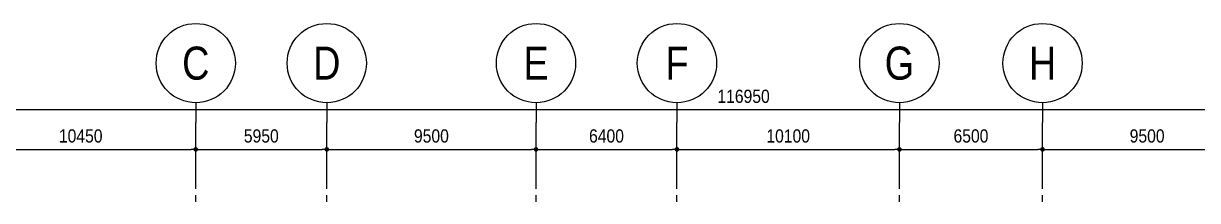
# Model space of a CAD drawing. Header units: millimetres. Extents: x 397144 to 10081729, y 99180 to 1327802.
# Drawn here: x 4964767 to 5018078, y 634426 to 642463 of the extents above; entities that cross this region are included whole.
import ezdxf
from ezdxf.enums import TextEntityAlignment as Align

# ---------------------------------------------------------------- set-up
doc = ezdxf.new("R2010")
doc.units = ezdxf.units.MM
doc.header["$PDSIZE"] = -10
doc.linetypes.add('CHG_XX_Luoi truc$0$MB_Luoi truc$0$Center101', pattern=[13, 10, -1, 1, -1])
doc.layers.get('0').update_dxf_attribs({"linetype": 'CONTINUOUS'})
doc.layers.get('Defpoints').update_dxf_attribs({"color": 12, "linetype": 'CONTINUOUS'})
doc.layers.add('CHG_XX_Cot_Tang 1$0$MB_Luoi truc$0$Dim 300', color=1, linetype='CONTINUOUS', lineweight=5)
doc.layers.add('CHG_XX_Cot_Tang 1$0$NS-Pier', color=150, linetype='CONTINUOUS', lineweight=9)
for name, color, linetype in [("CHG_XX_Damsan_Tang 1_-0.150$0$'S_General_Hatch_8", 8, 'CONTINUOUS'), ('CHG_XX_Luoi truc$0$Grid', 34, 'CONTINUOUS'), ('CHG_XX_Luoi truc$0$Grid Line', 8, 'CHG_XX_Luoi truc$0$MB_Luoi truc$0$Center101'), ('dim', 1, 'CONTINUOUS')]:
    doc.layers.add(name, color=color, linetype=linetype)
doc.styles.add('CHG_XX_Cot_Tang 1$0$MB_Luoi truc$0$Arial_C', font='arial.ttf', dxfattribs={"width": 0.85})
doc.styles.add('CHG_XX_Luoi truc$0$MB_Luoi truc$0$Grid A-F$0$VNI-HelveCB', font='VHELVCB_0.TTF')
doc.dimstyles.new('CHG_XX_Cot_Tang 1$0$MB_Luoi truc$0$Dim 300 (A1-A2)', dxfattribs={"dimscale": 300, "dimtxt": 2, "dimasz": 0.7, "dimexe": 0, "dimexo": 1, "dimgap": 1, "dimtad": 1, "dimdec": 0, "dimzin": 12, "dimdsep": 46, "dimtxsty": 'CHG_XX_Cot_Tang 1$0$MB_Luoi truc$0$Arial_C', "dimblk": 'CHG_XX_Cot_Tang 1$0$MB_Luoi truc$0$_Dot', "dimcen": 1, "dimclrd": 256, "dimclre": 256, "dimclrt": 3, "dimadec": 0, "dimazin": 0, "dimtfac": 1, "dimtdec": 0, "dimtix": 1, "dimtmove": 2, "dimatfit": 3, "dimldrblk": 'CHG_XX_Cot_Tang 1$0$MB_Luoi truc$0$HTT Arrow 30', "dimfxl": 1, "dimtolj": 1, "dimtzin": 0, "dimarcsym": 0})

# ---------------------------------------------------------------- blocks, each defined once
blk = doc.blocks.new('CHG_XX_Cot_Tang 1$0$MB_Luoi truc$0$_Dot')
at = {"color": 0, "linetype": 'ByBlock', "lineweight": -2}
blk.add_line((-0.5, 0), (-1, 0), dxfattribs=at)
at = {"color": 0, "linetype": 'ByBlock', "const_width": 0.5}
blk.add_lwpolyline([(-0.25, 0, 1), (0.25, 0, 1)], format="xyb", close=True, dxfattribs=at)
blk = doc.blocks.new('*D813')
at = {"layer": 'CHG_XX_Cot_Tang 1$0$MB_Luoi truc$0$Dim 300', "lineweight": -2, "transparency": 16777216}
for p, q in [((12250, 166908), (12250, 168437)), ((12460, 168437), (22490, 168437)), ((22700, 166908), (22700, 168437))]:
    blk.add_line(p, q, dxfattribs=at)
at = {"layer": 'Defpoints', "color": 0, "transparency": 16777216}
for p in [(22700, 168437), (12250, 166608), (22700, 166608)]:
    blk.add_point(p, dxfattribs=at)
at = {"layer": 'CHG_XX_Cot_Tang 1$0$MB_Luoi truc$0$Dim 300', "lineweight": -2, "transparency": 16777216, "xscale": 210, "yscale": 210, "zscale": 210, "rotation": 180}
blk.add_blockref('CHG_XX_Cot_Tang 1$0$MB_Luoi truc$0$_Dot', (12250, 168437), dxfattribs=at)
at = {"layer": 'CHG_XX_Cot_Tang 1$0$MB_Luoi truc$0$Dim 300', "lineweight": -2, "transparency": 16777216, "xscale": 210, "yscale": 210, "zscale": 210}
blk.add_blockref('CHG_XX_Cot_Tang 1$0$MB_Luoi truc$0$_Dot', (22700, 168437), dxfattribs=at)
at = {"layer": 'CHG_XX_Cot_Tang 1$0$MB_Luoi truc$0$Dim 300', "color": 3, "transparency": 16777216, "insert": (17475, 169043), "char_height": 600, "attachment_point": 5, "style": 'CHG_XX_Cot_Tang 1$0$MB_Luoi truc$0$Arial_C'}
blk.add_mtext('\\A1;10450', dxfattribs=at)
blk = doc.blocks.new('CHG_XX_Cot_Tang 1$0$MB_Luoi truc$0$HTT Arrow 30')
blk.add_hatch(color=256).paths.add_polyline_path([(-2.5, 0.375), (-2.5, -0.375), (0, 0)])
at = {"color": 0, "linetype": 'ByBlock', "lineweight": -2}
for p, q in [((0, 0), (-2.5, 0.375)), ((-2.5, -0.375), (-2.5, 0.375)), ((0, 0), (-2.5, -0.375))]:
    blk.add_line(p, q, dxfattribs=at)
blk = doc.blocks.new('*D814')
at = {"layer": 'CHG_XX_Cot_Tang 1$0$MB_Luoi truc$0$Dim 300', "lineweight": -2, "transparency": 16777216}
for p, q in [((22700, 166908), (22700, 168437)), ((22910, 168437), (28440, 168437)), ((28650, 166908), (28650, 168437))]:
    blk.add_line(p, q, dxfattribs=at)
at = {"layer": 'Defpoints', "color": 0, "transparency": 16777216}
for p in [(28650, 168437), (22700, 166608), (28650, 166608)]:
    blk.add_point(p, dxfattribs=at)
at = {"layer": 'CHG_XX_Cot_Tang 1$0$MB_Luoi truc$0$Dim 300', "lineweight": -2, "transparency": 16777216, "xscale": 210, "yscale": 210, "zscale": 210, "rotation": 180}
blk.add_blockref('CHG_XX_Cot_Tang 1$0$MB_Luoi truc$0$_Dot', (22700, 168437), dxfattribs=at)
at = {"layer": 'CHG_XX_Cot_Tang 1$0$MB_Luoi truc$0$Dim 300', "lineweight": -2, "transparency": 16777216, "xscale": 210, "yscale": 210, "zscale": 210}
blk.add_blockref('CHG_XX_Cot_Tang 1$0$MB_Luoi truc$0$_Dot', (28650, 168437), dxfattribs=at)
at = {"layer": 'CHG_XX_Cot_Tang 1$0$MB_Luoi truc$0$Dim 300', "color": 3, "transparency": 16777216, "insert": (25675, 169043), "char_height": 600, "attachment_point": 5, "style": 'CHG_XX_Cot_Tang 1$0$MB_Luoi truc$0$Arial_C'}
blk.add_mtext('\\A1;5950', dxfattribs=at)
blk = doc.blocks.new('*D815')
at = {"layer": 'CHG_XX_Cot_Tang 1$0$MB_Luoi truc$0$Dim 300', "lineweight": -2, "transparency": 16777216}
for p, q in [((28650, 166908), (28650, 168437)), ((28860, 168437), (37940, 168437)), ((38150, 166908), (38150, 168437))]:
    blk.add_line(p, q, dxfattribs=at)
at = {"layer": 'Defpoints', "color": 0, "transparency": 16777216}
for p in [(38150, 168437), (28650, 166608), (38150, 166608)]:
    blk.add_point(p, dxfattribs=at)
at = {"layer": 'CHG_XX_Cot_Tang 1$0$MB_Luoi truc$0$Dim 300', "lineweight": -2, "transparency": 16777216, "xscale": 210, "yscale": 210, "zscale": 210, "rotation": 180}
blk.add_blockref('CHG_XX_Cot_Tang 1$0$MB_Luoi truc$0$_Dot', (28650, 168437), dxfattribs=at)
at = {"layer": 'CHG_XX_Cot_Tang 1$0$MB_Luoi truc$0$Dim 300', "lineweight": -2, "transparency": 16777216, "xscale": 210, "yscale": 210, "zscale": 210}
blk.add_blockref('CHG_XX_Cot_Tang 1$0$MB_Luoi truc$0$_Dot', (38150, 168437), dxfattribs=at)
at = {"layer": 'CHG_XX_Cot_Tang 1$0$MB_Luoi truc$0$Dim 300', "color": 3, "transparency": 16777216, "insert": (33400, 169043), "char_height": 600, "attachment_point": 5, "style": 'CHG_XX_Cot_Tang 1$0$MB_Luoi truc$0$Arial_C'}
blk.add_mtext('\\A1;9500', dxfattribs=at)
blk = doc.blocks.new('*D816')
at = {"layer": 'CHG_XX_Cot_Tang 1$0$MB_Luoi truc$0$Dim 300', "lineweight": -2, "transparency": 16777216}
for p, q in [((38150, 166908), (38150, 168437)), ((38360, 168437), (44340, 168437)), ((44550, 166908), (44550, 168437))]:
    blk.add_line(p, q, dxfattribs=at)
at = {"layer": 'Defpoints', "color": 0, "transparency": 16777216}
for p in [(44550, 168437), (38150, 166608), (44550, 166608)]:
    blk.add_point(p, dxfattribs=at)
at = {"layer": 'CHG_XX_Cot_Tang 1$0$MB_Luoi truc$0$Dim 300', "lineweight": -2, "transparency": 16777216, "xscale": 210, "yscale": 210, "zscale": 210, "rotation": 180}
blk.add_blockref('CHG_XX_Cot_Tang 1$0$MB_Luoi truc$0$_Dot', (38150, 168437), dxfattribs=at)
at = {"layer": 'CHG_XX_Cot_Tang 1$0$MB_Luoi truc$0$Dim 300', "lineweight": -2, "transparency": 16777216, "xscale": 210, "yscale": 210, "zscale": 210}
blk.add_blockref('CHG_XX_Cot_Tang 1$0$MB_Luoi truc$0$_Dot', (44550, 168437), dxfattribs=at)
at = {"layer": 'CHG_XX_Cot_Tang 1$0$MB_Luoi truc$0$Dim 300', "color": 3, "transparency": 16777216, "insert": (41350, 169043), "char_height": 600, "attachment_point": 5, "style": 'CHG_XX_Cot_Tang 1$0$MB_Luoi truc$0$Arial_C'}
blk.add_mtext('\\A1;6400', dxfattribs=at)
blk = doc.blocks.new('*D817')
at = {"layer": 'CHG_XX_Cot_Tang 1$0$MB_Luoi truc$0$Dim 300', "lineweight": -2, "transparency": 16777216}
for p, q in [((44550, 166908), (44550, 168437)), ((44760, 168437), (54440, 168437)), ((54650, 166908), (54650, 168437))]:
    blk.add_line(p, q, dxfattribs=at)
at = {"layer": 'Defpoints', "color": 0, "transparency": 16777216}
for p in [(54650, 168437), (44550, 166608), (54650, 166608)]:
    blk.add_point(p, dxfattribs=at)
at = {"layer": 'CHG_XX_Cot_Tang 1$0$MB_Luoi truc$0$Dim 300', "lineweight": -2, "transparency": 16777216, "xscale": 210, "yscale": 210, "zscale": 210, "rotation": 180}
blk.add_blockref('CHG_XX_Cot_Tang 1$0$MB_Luoi truc$0$_Dot', (44550, 168437), dxfattribs=at)
at = {"layer": 'CHG_XX_Cot_Tang 1$0$MB_Luoi truc$0$Dim 300', "lineweight": -2, "transparency": 16777216, "xscale": 210, "yscale": 210, "zscale": 210}
blk.add_blockref('CHG_XX_Cot_Tang 1$0$MB_Luoi truc$0$_Dot', (54650, 168437), dxfattribs=at)
at = {"layer": 'CHG_XX_Cot_Tang 1$0$MB_Luoi truc$0$Dim 300', "color": 3, "transparency": 16777216, "insert": (49600, 169043), "char_height": 600, "attachment_point": 5, "style": 'CHG_XX_Cot_Tang 1$0$MB_Luoi truc$0$Arial_C'}
blk.add_mtext('\\A1;10100', dxfattribs=at)
blk = doc.blocks.new('*D818')
at = {"layer": 'CHG_XX_Cot_Tang 1$0$MB_Luoi truc$0$Dim 300', "lineweight": -2, "transparency": 16777216}
for p, q in [((54650, 166908), (54650, 168437)), ((54860, 168437), (60940, 168437)), ((61150, 166908), (61150, 168437))]:
    blk.add_line(p, q, dxfattribs=at)
at = {"layer": 'Defpoints', "color": 0, "transparency": 16777216}
for p in [(61150, 168437), (54650, 166608), (61150, 166608)]:
    blk.add_point(p, dxfattribs=at)
at = {"layer": 'CHG_XX_Cot_Tang 1$0$MB_Luoi truc$0$Dim 300', "lineweight": -2, "transparency": 16777216, "xscale": 210, "yscale": 210, "zscale": 210, "rotation": 180}
blk.add_blockref('CHG_XX_Cot_Tang 1$0$MB_Luoi truc$0$_Dot', (54650, 168437), dxfattribs=at)
at = {"layer": 'CHG_XX_Cot_Tang 1$0$MB_Luoi truc$0$Dim 300', "lineweight": -2, "transparency": 16777216, "xscale": 210, "yscale": 210, "zscale": 210}
blk.add_blockref('CHG_XX_Cot_Tang 1$0$MB_Luoi truc$0$_Dot', (61150, 168437), dxfattribs=at)
at = {"layer": 'CHG_XX_Cot_Tang 1$0$MB_Luoi truc$0$Dim 300', "color": 3, "transparency": 16777216, "insert": (57900, 169043), "char_height": 600, "attachment_point": 5, "style": 'CHG_XX_Cot_Tang 1$0$MB_Luoi truc$0$Arial_C'}
blk.add_mtext('\\A1;6500', dxfattribs=at)
blk = doc.blocks.new('*D819')
at = {"layer": 'CHG_XX_Cot_Tang 1$0$MB_Luoi truc$0$Dim 300', "lineweight": -2, "transparency": 16777216}
for p, q in [((61150, 166908), (61150, 168437)), ((61360, 168437), (70440, 168437)), ((70650, 166908), (70650, 168437))]:
    blk.add_line(p, q, dxfattribs=at)
at = {"layer": 'Defpoints', "color": 0, "transparency": 16777216}
for p in [(70650, 168437), (61150, 166608), (70650, 166608)]:
    blk.add_point(p, dxfattribs=at)
at = {"layer": 'CHG_XX_Cot_Tang 1$0$MB_Luoi truc$0$Dim 300', "lineweight": -2, "transparency": 16777216, "xscale": 210, "yscale": 210, "zscale": 210, "rotation": 180}
blk.add_blockref('CHG_XX_Cot_Tang 1$0$MB_Luoi truc$0$_Dot', (61150, 168437), dxfattribs=at)
at = {"layer": 'CHG_XX_Cot_Tang 1$0$MB_Luoi truc$0$Dim 300', "lineweight": -2, "transparency": 16777216, "xscale": 210, "yscale": 210, "zscale": 210}
blk.add_blockref('CHG_XX_Cot_Tang 1$0$MB_Luoi truc$0$_Dot', (70650, 168437), dxfattribs=at)
at = {"layer": 'CHG_XX_Cot_Tang 1$0$MB_Luoi truc$0$Dim 300', "color": 3, "transparency": 16777216, "insert": (65900, 169043), "char_height": 600, "attachment_point": 5, "style": 'CHG_XX_Cot_Tang 1$0$MB_Luoi truc$0$Arial_C'}
blk.add_mtext('\\A1;9500', dxfattribs=at)
blk = doc.blocks.new('*D824')
at = {"layer": 'CHG_XX_Cot_Tang 1$0$MB_Luoi truc$0$Dim 300', "lineweight": -2, "transparency": 16777216}
for p, q in [((-10900, 166908), (-10900, 170237)), ((105840, 170237), (-10690, 170237)), ((106050, 166908), (106050, 170237))]:
    blk.add_line(p, q, dxfattribs=at)
at = {"layer": 'Defpoints', "color": 0, "transparency": 16777216}
for p in [(-10900, 170237), (-10900, 166608), (106050, 166608)]:
    blk.add_point(p, dxfattribs=at)
at = {"layer": 'CHG_XX_Cot_Tang 1$0$MB_Luoi truc$0$Dim 300', "lineweight": -2, "transparency": 16777216, "xscale": 210, "yscale": 210, "zscale": 210, "rotation": 180}
blk.add_blockref('CHG_XX_Cot_Tang 1$0$MB_Luoi truc$0$_Dot', (-10900, 170237), dxfattribs=at)
at = {"layer": 'CHG_XX_Cot_Tang 1$0$MB_Luoi truc$0$Dim 300', "lineweight": -2, "transparency": 16777216, "xscale": 210, "yscale": 210, "zscale": 210}
blk.add_blockref('CHG_XX_Cot_Tang 1$0$MB_Luoi truc$0$_Dot', (106050, 170237), dxfattribs=at)
at = {"layer": 'CHG_XX_Cot_Tang 1$0$MB_Luoi truc$0$Dim 300', "color": 3, "transparency": 16777216, "insert": (47575, 170843), "char_height": 600, "attachment_point": 5, "style": 'CHG_XX_Cot_Tang 1$0$MB_Luoi truc$0$Arial_C'}
blk.add_mtext('\\A1;116950', dxfattribs=at)
blk = doc.blocks.new('*U880')
at = {"layer": 'CHG_XX_Luoi truc$0$Grid', "lineweight": -2}
blk.add_line((0, 611), (0, 608), dxfattribs=at)
blk.add_circle((0, 617), 6, dxfattribs=at)
at = {"layer": 'CHG_XX_Luoi truc$0$Grid Line'}
blk.add_line((0, 0), (0, 608), dxfattribs=at)
at = {"layer": 'CHG_XX_Luoi truc$0$Grid', "lineweight": -2, "style": 'CHG_XX_Luoi truc$0$MB_Luoi truc$0$Grid A-F$0$VNI-HelveCB'}
for tag, p in [('GRIDSUB', (0, 617)), ('GRID', (0, -9))]:
    blk.add_attdef(tag, text='', height=5, dxfattribs=at).set_placement(p, align=Align.MIDDLE)
blk = doc.blocks.new('*U875')
at = {"layer": 'CHG_XX_Luoi truc$0$Grid', "lineweight": -2}
blk.add_line((0, 611), (0, 608), dxfattribs=at)
blk.add_circle((0, 617), 6, dxfattribs=at)
at = {"layer": 'CHG_XX_Luoi truc$0$Grid Line'}
blk.add_line((0, 0), (0, 608), dxfattribs=at)
at = {"layer": 'CHG_XX_Luoi truc$0$Grid', "lineweight": -2, "style": 'CHG_XX_Luoi truc$0$MB_Luoi truc$0$Grid A-F$0$VNI-HelveCB'}
for tag, p in [('GRIDSUB', (0, 617)), ('GRID', (0, -9))]:
    blk.add_attdef(tag, text='', height=5, dxfattribs=at).set_placement(p, align=Align.MIDDLE)
blk = doc.blocks.new('CHG_XX_Luoi truc')
at = {"layer": 'CHG_XX_Luoi truc$0$Grid'}
ref = blk.add_blockref('*U875', (22700, -12747), dxfattribs=dict(at, xscale=300, yscale=300, zscale=300))
ref.add_attrib('GRIDSUB', 'C', dxfattribs={"lineweight": -2, "height": 1500, "style": 'CHG_XX_Luoi truc$0$MB_Luoi truc$0$Grid A-F$0$VNI-HelveCB'}).set_placement((22700, 172353), align=Align.MIDDLE)
ref = blk.add_blockref('*U875', (28650, -12747), dxfattribs=dict(at, xscale=300, yscale=300, zscale=300))
ref.add_attrib('GRIDSUB', 'D', dxfattribs={"lineweight": -2, "height": 1500, "style": 'CHG_XX_Luoi truc$0$MB_Luoi truc$0$Grid A-F$0$VNI-HelveCB'}).set_placement((28650, 172353), align=Align.MIDDLE)
ref = blk.add_blockref('*U875', (38150, -12747), dxfattribs=dict(at, xscale=300, yscale=300, zscale=300))
ref.add_attrib('GRIDSUB', 'E', dxfattribs={"lineweight": -2, "height": 1500, "style": 'CHG_XX_Luoi truc$0$MB_Luoi truc$0$Grid A-F$0$VNI-HelveCB'}).set_placement((38150, 172353), align=Align.MIDDLE)
ref = blk.add_blockref('*U875', (44550, -12747), dxfattribs=dict(at, xscale=300, yscale=300, zscale=300))
ref.add_attrib('GRIDSUB', 'F', dxfattribs={"lineweight": -2, "height": 1500, "style": 'CHG_XX_Luoi truc$0$MB_Luoi truc$0$Grid A-F$0$VNI-HelveCB'}).set_placement((44550, 172353), align=Align.MIDDLE)
ref = blk.add_blockref('*U875', (54650, -12747), dxfattribs=dict(at, xscale=300, yscale=300, zscale=300))
ref.add_attrib('GRIDSUB', 'G', dxfattribs={"lineweight": -2, "height": 1500, "style": 'CHG_XX_Luoi truc$0$MB_Luoi truc$0$Grid A-F$0$VNI-HelveCB'}).set_placement((54650, 172353), align=Align.MIDDLE)
ref = blk.add_blockref('*U880', (61150, -12747), dxfattribs=dict(at, xscale=300, yscale=300, zscale=300))
ref.add_attrib('GRIDSUB', 'H', dxfattribs={"lineweight": -2, "height": 1500, "style": 'CHG_XX_Luoi truc$0$MB_Luoi truc$0$Grid A-F$0$VNI-HelveCB'}).set_placement((61150, 172353), align=Align.MIDDLE)
blk = doc.blocks.new('CHG_XX_Cot_Tang 1')
at = {"layer": 'CHG_XX_Cot_Tang 1$0$NS-Pier'}
blk.add_blockref('CHG_XX_Luoi truc', (0, 0), dxfattribs=at)
at = {"layer": 'CHG_XX_Cot_Tang 1$0$MB_Luoi truc$0$Dim 300'}
for base, p1, p2, picture, middle in [((-10900, 170237), (106050, 166608.3), (-10900, 166608.3), '*D824', (47575, 170843.4)), ((22700, 168437), (12250, 166608.3), (22700, 166608.3), '*D813', (17475, 169043.4)), ((28650, 168437), (22700, 166608.3), (28650, 166608.3), '*D814', (25675, 169043.4)), ((38150, 168437), (28650, 166608.3), (38150, 166608.3), '*D815', (33400, 169043.4)), ((44550, 168437), (38150, 166608.3), (44550, 166608.3), '*D816', (41350, 169043.4)), ((54650, 168437), (44550, 166608.3), (54650, 166608.3), '*D817', (49600, 169043.4)), ((61150, 168437), (54650, 166608.3), (61150, 166608.3), '*D818', (57900, 169043.4)), ((70650, 168437), (61150, 166608.3), (70650, 166608.3), '*D819', (65900, 169043.4))]:
    dim = blk.add_linear_dim(base=base, p1=p1, p2=p2, dimstyle='CHG_XX_Cot_Tang 1$0$MB_Luoi truc$0$Dim 300 (A1-A2)', dxfattribs=at)
    dim.commit()
    dim.dimension.update_dxf_attribs({"geometry": picture, "text_midpoint": middle})
blk = doc.blocks.new('CHG_XX_Damsan_Tang 1_-0.150')
at = {"layer": "CHG_XX_Damsan_Tang 1_-0.150$0$'S_General_Hatch_8", "ltscale": 0.8}
blk.add_blockref('CHG_XX_Cot_Tang 1', (0, 0), dxfattribs=at)

msp = doc.modelspace()

# ---------------------------------------------------------------- block references
at = {"layer": 'dim', "ltscale": 1500}
msp.add_blockref('CHG_XX_Damsan_Tang 1_-0.150', (4949890.3198, 468310.40972), dxfattribs=at)

doc.saveas('drawing.dxf')
